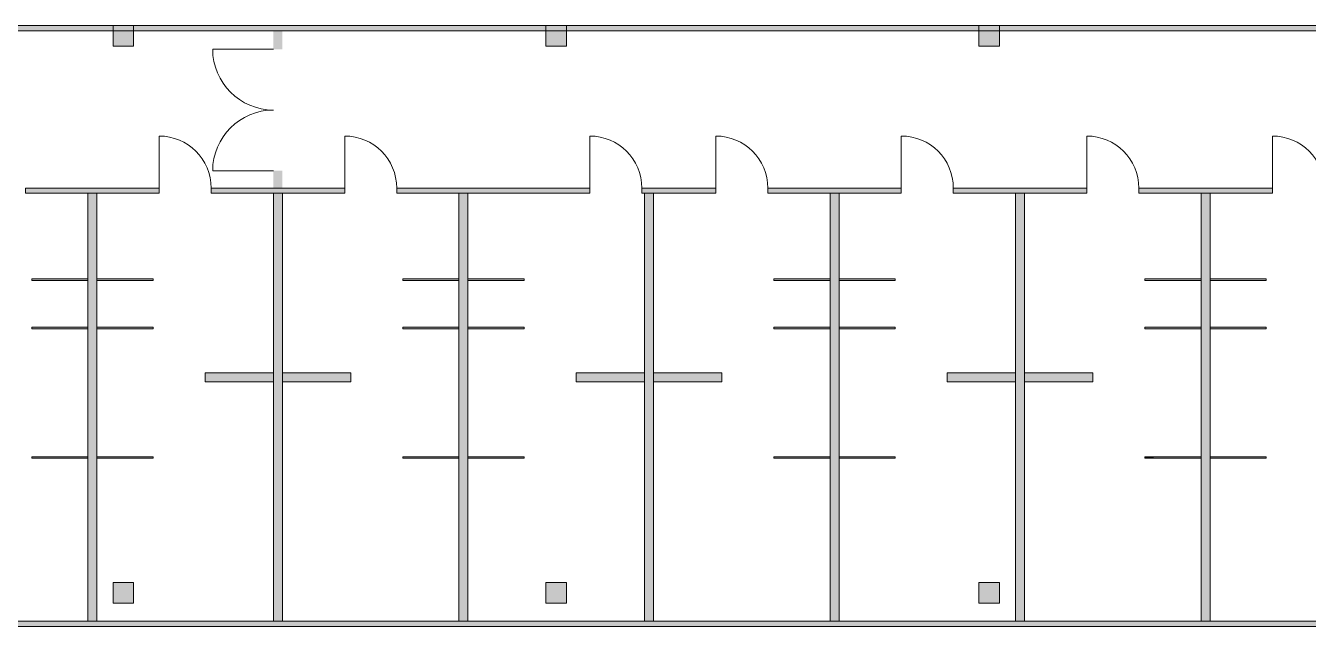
# Model space of a CAD drawing. Header units: inches. Extents: x 33931 to 204452, y 8264 to 159539.
# Drawn here: x 109506 to 134395, y 112664 to 124314 of the extents above; entities that cross this region are included whole.
import ezdxf

# ---------------------------------------------------------------- set-up
doc = ezdxf.new("R2010")
doc.units = ezdxf.units.IN
doc.header["$LTSCALE"] = 200
doc.header["$MEASUREMENT"] = 0
doc.linetypes.add('AUSGEZOGEN', pattern=[0])
doc.linetypes.add('Standardmuster', pattern=[0])
doc.layers.add('Grundebene', color=7, linetype='Continuous')

# ---------------------------------------------------------------- blocks, each defined once
blk = doc.blocks.new('COMPLEXOBJECT_47-3525')
at = {"layer": 'Grundebene', "color": 18, "linetype": 'AUSGEZOGEN', "lineweight": 13, "true_color": 0x000000}
for points in [[(101800.957615, 121163.75), (101800.957615, 121063.75), (104295.957615, 121063.75), (104295.957615, 121163.75), (101800.957615, 121163.75)], [(108495.957615, 121063.75), (108495.957615, 121163.75), (105305.957615, 121163.75), (105305.957615, 121063.75), (108495.957615, 121063.75)], [(109505.957615, 121163.75), (109505.957615, 121063.75), (112095.957615, 121063.75), (112095.957615, 121163.75), (109505.957615, 121163.75)], [(115695.957615, 121063.75), (115695.957615, 121163.75), (113105.957615, 121163.75), (113105.957615, 121063.75), (115695.957615, 121063.75)], [(120452.207615, 121163.75), (116705.957615, 121163.75), (116705.957615, 121063.75), (120452.207615, 121063.75), (120452.207615, 121163.75)], [(122895.957615, 121063.75), (122895.957615, 121163.75), (121462.207615, 121163.75), (121462.207615, 121063.75), (122895.957615, 121063.75)], [(126495.957615, 121163.75), (123905.957615, 121163.75), (123905.957615, 121063.75), (126495.957615, 121063.75), (126495.957615, 121163.75)], [(130095.957615, 121063.75), (130095.957615, 121163.75), (127505.957615, 121163.75), (127505.957615, 121063.75), (130095.957615, 121063.75)], [(133695.957615, 121163.75), (131105.957615, 121163.75), (131105.957615, 121063.75), (133695.957615, 121063.75), (133695.957615, 121163.75)], [(137295.957615, 121063.75), (137295.957615, 121163.75), (134705.957615, 121163.75), (134705.957615, 121063.75), (137295.957615, 121063.75)], [(140895.957615, 121163.75), (138305.957615, 121163.75), (138305.957615, 121063.75), (140895.957615, 121063.75), (140895.957615, 121163.75)], [(145095.957615, 121063.75), (145095.957615, 121163.75), (141905.957615, 121163.75), (141905.957615, 121063.75), (145095.957615, 121063.75)], [(146888.457615, 121163.75), (146105.957615, 121163.75), (146105.957615, 121063.75), (146888.457615, 121063.75), (146888.457615, 121163.75)]]:
    blk.add_lwpolyline(points, dxfattribs=at)
blk = doc.blocks.new('door-4E76')
at = {"layer": 'Grundebene', "color": 18, "linetype": 'Standardmuster', "lineweight": 13, "true_color": 0x000000}
blk.add_line((112095.957615, 121163.75), (112095.957615, 122173.75), dxfattribs=at)
blk.add_arc((112095.957615, 121163.75), 1010, 0, 90, dxfattribs=at)
blk = doc.blocks.new('door-4E7E')
at = {"layer": 'Grundebene', "color": 18, "linetype": 'Standardmuster', "lineweight": 13, "true_color": 0x000000}
blk.add_line((115695.957615, 121163.75), (115695.957615, 122173.75), dxfattribs=at)
blk.add_arc((115695.957615, 121163.75), 1010, 0, 90, dxfattribs=at)
blk = doc.blocks.new('door-4E86')
at = {"layer": 'Grundebene', "color": 18, "linetype": 'Standardmuster', "lineweight": 13, "true_color": 0x000000}
blk.add_line((120452.207615, 121163.75), (120452.207615, 122173.75), dxfattribs=at)
blk.add_arc((120452.207615, 121163.75), 1010, 0, 90, dxfattribs=at)
blk = doc.blocks.new('door-4E8E')
at = {"layer": 'Grundebene', "color": 18, "linetype": 'Standardmuster', "lineweight": 13, "true_color": 0x000000}
blk.add_line((122895.957615, 121163.75), (122895.957615, 122173.75), dxfattribs=at)
blk.add_arc((122895.957615, 121163.75), 1010, 0, 90, dxfattribs=at)
blk = doc.blocks.new('door-4E96')
at = {"layer": 'Grundebene', "color": 18, "linetype": 'Standardmuster', "lineweight": 13, "true_color": 0x000000}
blk.add_line((126495.957615, 121163.75), (126495.957615, 122173.75), dxfattribs=at)
blk.add_arc((126495.957615, 121163.75), 1010, 0, 90, dxfattribs=at)
blk = doc.blocks.new('door-4E9E')
at = {"layer": 'Grundebene', "color": 18, "linetype": 'Standardmuster', "lineweight": 13, "true_color": 0x000000}
blk.add_line((130095.957615, 121163.75), (130095.957615, 122173.75), dxfattribs=at)
blk.add_arc((130095.957615, 121163.75), 1010, 0, 90, dxfattribs=at)
blk = doc.blocks.new('door-4EA6')
at = {"layer": 'Grundebene', "color": 18, "linetype": 'Standardmuster', "lineweight": 13, "true_color": 0x000000}
blk.add_line((133695.957615, 121163.75), (133695.957615, 122173.75), dxfattribs=at)
blk.add_arc((133695.957615, 121163.75), 1010, 0, 90, dxfattribs=at)
blk = doc.blocks.new('door-54DB')
at = {"layer": 'Grundebene', "color": 18, "linetype": 'Standardmuster', "lineweight": 13, "true_color": 0x000000}
for p, q in [((114313, 123856), (113135, 123856)), ((114313, 121500), (113135, 121500))]:
    blk.add_line(p, q, dxfattribs=at)
for centre, start, end in [((114313, 123856), 180, 270), ((114313, 121500), 90, 180)]:
    blk.add_arc(centre, 1178, start, end, dxfattribs=at)

msp = doc.modelspace()

# ---------------------------------------------------------------- hatches: boundary and pattern name
at = {"layer": 'Grundebene', "true_color": 0x000000, "transparency": 33554687}
for points in [[(131395.517269, 124313.75), (131395.517269, 124213.75), (79550.957615, 124213.75), (79550.957615, 124313.75)], [(79550.957615, 124313.75), (149290.970575, 124313.75), (149291.037035, 124213.75), (79550.957615, 124213.75)], [(111600.957615, 123913.75), (111200.957615, 123913.75), (111200.957615, 124313.75), (111600.957615, 124313.75)], [(111600.957615, 123913.75), (111200.957615, 123913.75), (111200.957615, 124313.75), (111600.957615, 124313.75)], [(120000.957615, 123913.75), (119600.957615, 123913.75), (119600.957615, 124313.75), (120000.957615, 124313.75)], [(120000.957615, 123913.75), (119600.957615, 123913.75), (119600.957615, 124313.75), (120000.957615, 124313.75)], [(128400.957615, 123913.75), (128000.957615, 123913.75), (128000.957615, 124313.75), (128400.957615, 124313.75)], [(128400.957615, 123913.75), (128000.957615, 123913.75), (128000.957615, 124313.75), (128400.957615, 124313.75)], [(109505.957615, 121063.75), (109505.957615, 121163.75), (112095.957615, 121163.75), (112095.957615, 121063.75)], [(109505.957615, 121063.75), (109505.957615, 121163.75), (112095.957615, 121163.75), (112095.957615, 121063.75)], [(110713.457615, 112763.75), (110713.457615, 121063.75), (110888.457615, 121063.75), (110888.457615, 112763.75)], [(110713.457615, 112763.75), (110713.457615, 121063.75), (110888.457615, 121063.75), (110888.457615, 112763.75)], [(115695.957615, 121163.75), (115695.957615, 121063.75), (113105.957615, 121063.75), (113105.957615, 121163.75)], [(115695.957615, 121163.75), (115695.957615, 121063.75), (113105.957615, 121063.75), (113105.957615, 121163.75)], [(114313.457615, 112763.75), (114313.457615, 121063.75), (114488.457615, 121063.75), (114488.457615, 112763.75)], [(116705.957615, 121163.75), (120452.207615, 121163.75), (120452.207615, 121063.75), (116705.957615, 121063.75)], [(116705.957615, 121163.75), (120452.207615, 121163.75), (120452.207615, 121063.75), (116705.957615, 121063.75)], [(117913.457615, 112763.75), (117913.457615, 121063.75), (118088.457615, 121063.75), (118088.457615, 112763.75)], [(117913.457615, 112763.75), (117913.457615, 121063.75), (118088.457615, 121063.75), (118088.457615, 112763.75)], [(122895.957615, 121163.75), (122895.957615, 121063.75), (121462.207615, 121063.75), (121462.207615, 121163.75)], [(122895.957615, 121163.75), (122895.957615, 121063.75), (121462.207615, 121063.75), (121462.207615, 121163.75)], [(121513.457615, 112763.75), (121513.457615, 121063.75), (121688.457615, 121063.75), (121688.457615, 112763.75)], [(121513.457615, 112763.75), (121513.457615, 121063.75), (121688.457615, 121063.75), (121688.457615, 112763.75)], [(123905.957615, 121163.75), (126495.957615, 121163.75), (126495.957615, 121063.75), (123905.957615, 121063.75)], [(123905.957615, 121163.75), (126495.957615, 121163.75), (126495.957615, 121063.75), (123905.957615, 121063.75)], [(125113.457615, 112763.75), (125113.457615, 121063.75), (125288.457615, 121063.75), (125288.457615, 112763.75)], [(125113.457615, 112763.75), (125113.457615, 121063.75), (125288.457615, 121063.75), (125288.457615, 112763.75)], [(130095.957615, 121163.75), (130095.957615, 121063.75), (127505.957615, 121063.75), (127505.957615, 121163.75)], [(130095.957615, 121163.75), (130095.957615, 121063.75), (127505.957615, 121063.75), (127505.957615, 121163.75)], [(128713.457615, 112763.75), (128713.457615, 121063.75), (128888.457615, 121063.75), (128888.457615, 112763.75)], [(128713.457615, 112763.75), (128713.457615, 121063.75), (128888.457615, 121063.75), (128888.457615, 112763.75)], [(131105.957615, 121163.75), (133695.957615, 121163.75), (133695.957615, 121063.75), (131105.957615, 121063.75)], [(132313.457615, 112763.75), (132313.457615, 121063.75), (132488.457615, 121063.75), (132488.457615, 112763.75)], [(110713.457615, 119373.75), (109623.457615, 119373.75), (109623.457615, 119403.75), (110713.457615, 119403.75)], [(110713.457615, 119373.75), (109623.457615, 119373.75), (109623.457615, 119403.75), (110713.457615, 119403.75)], [(111978.457615, 119373.75), (110888.457615, 119373.75), (110888.457615, 119403.75), (111978.457615, 119403.75)], [(111978.457615, 119373.75), (110888.457615, 119373.75), (110888.457615, 119403.75), (111978.457615, 119403.75)], [(117913.457615, 119373.75), (116823.457615, 119373.75), (116823.457615, 119403.75), (117913.457615, 119403.75)], [(117913.457615, 119373.75), (116823.457615, 119373.75), (116823.457615, 119403.75), (117913.457615, 119403.75)], [(119178.457615, 119373.75), (118088.457615, 119373.75), (118088.457615, 119403.75), (119178.457615, 119403.75)], [(119178.457615, 119373.75), (118088.457615, 119373.75), (118088.457615, 119403.75), (119178.457615, 119403.75)], [(125113.457615, 119373.75), (124023.457615, 119373.75), (124023.457615, 119403.75), (125113.457615, 119403.75)], [(125113.457615, 119373.75), (124023.457615, 119373.75), (124023.457615, 119403.75), (125113.457615, 119403.75)], [(126378.457615, 119373.75), (125288.457615, 119373.75), (125288.457615, 119403.75), (126378.457615, 119403.75)], [(126378.457615, 119373.75), (125288.457615, 119373.75), (125288.457615, 119403.75), (126378.457615, 119403.75)], [(132313.457615, 119373.75), (131223.457615, 119373.75), (131223.457615, 119403.75), (132313.457615, 119403.75)], [(133578.457615, 119373.75), (132488.457615, 119373.75), (132488.457615, 119403.75), (133578.457615, 119403.75)], [(110713.457615, 118433.75), (109623.457615, 118433.75), (109623.457615, 118463.75), (110713.457615, 118463.75)], [(110713.457615, 118433.75), (109623.457615, 118433.75), (109623.457615, 118463.75), (110713.457615, 118463.75)], [(111978.457615, 118433.75), (110888.457615, 118433.75), (110888.457615, 118463.75), (111978.457615, 118463.75)], [(111978.457615, 118433.75), (110888.457615, 118433.75), (110888.457615, 118463.75), (111978.457615, 118463.75)], [(117913.457615, 118433.75), (116823.457615, 118433.75), (116823.457615, 118463.75), (117913.457615, 118463.75)], [(117913.457615, 118433.75), (116823.457615, 118433.75), (116823.457615, 118463.75), (117913.457615, 118463.75)], [(119178.457615, 118433.75), (118088.457615, 118433.75), (118088.457615, 118463.75), (119178.457615, 118463.75)], [(119178.457615, 118433.75), (118088.457615, 118433.75), (118088.457615, 118463.75), (119178.457615, 118463.75)], [(125113.457615, 118433.75), (124023.457615, 118433.75), (124023.457615, 118463.75), (125113.457615, 118463.75)], [(125113.457615, 118433.75), (124023.457615, 118433.75), (124023.457615, 118463.75), (125113.457615, 118463.75)], [(126378.457615, 118433.75), (125288.457615, 118433.75), (125288.457615, 118463.75), (126378.457615, 118463.75)], [(126378.457615, 118433.75), (125288.457615, 118433.75), (125288.457615, 118463.75), (126378.457615, 118463.75)], [(132313.457615, 118433.75), (131223.457615, 118433.75), (131223.457615, 118463.75), (132313.457615, 118463.75)], [(133578.457615, 118433.75), (132488.457615, 118433.75), (132488.457615, 118463.75), (133578.457615, 118463.75)], [(114313.457615, 117403.75), (112988.457615, 117403.75), (112988.457615, 117578.75), (114313.457615, 117578.75)], [(114313.457615, 117403.75), (112988.457615, 117403.75), (112988.457615, 117578.75), (114313.457615, 117578.75)], [(115813.457615, 117403.75), (114488.457615, 117403.75), (114488.457615, 117578.75), (115813.457615, 117578.75)], [(115813.457615, 117403.75), (114488.457615, 117403.75), (114488.457615, 117578.75), (115813.457615, 117578.75)], [(121513.457615, 117403.75), (120188.457615, 117403.75), (120188.457615, 117578.75), (121513.457615, 117578.75)], [(121513.457615, 117403.75), (120188.457615, 117403.75), (120188.457615, 117578.75), (121513.457615, 117578.75)], [(123013.457615, 117403.75), (121688.457615, 117403.75), (121688.457615, 117578.75), (123013.457615, 117578.75)], [(123013.457615, 117403.75), (121688.457615, 117403.75), (121688.457615, 117578.75), (123013.457615, 117578.75)], [(128713.457615, 117403.75), (127388.457615, 117403.75), (127388.457615, 117578.75), (128713.457615, 117578.75)], [(128713.457615, 117403.75), (127388.457615, 117403.75), (127388.457615, 117578.75), (128713.457615, 117578.75)], [(130213.457615, 117403.75), (128888.457615, 117403.75), (128888.457615, 117578.75), (130213.457615, 117578.75)], [(130213.457615, 117403.75), (128888.457615, 117403.75), (128888.457615, 117578.75), (130213.457615, 117578.75)], [(110713.457615, 115923.75), (109623.457615, 115923.75), (109623.457615, 115953.75), (110713.457615, 115953.75)], [(110713.457615, 115923.75), (109623.457615, 115923.75), (109623.457615, 115953.75), (110713.457615, 115953.75)], [(111978.457615, 115923.75), (110888.457615, 115923.75), (110888.457615, 115953.75), (111978.457615, 115953.75)], [(111978.457615, 115923.75), (110888.457615, 115923.75), (110888.457615, 115953.75), (111978.457615, 115953.75)], [(117913.457615, 115923.75), (116823.457615, 115923.75), (116823.457615, 115953.75), (117913.457615, 115953.75)], [(117913.457615, 115923.75), (116823.457615, 115923.75), (116823.457615, 115953.75), (117913.457615, 115953.75)], [(119178.457615, 115923.75), (118088.457615, 115923.75), (118088.457615, 115953.75), (119178.457615, 115953.75)], [(119178.457615, 115923.75), (118088.457615, 115923.75), (118088.457615, 115953.75), (119178.457615, 115953.75)], [(125113.457615, 115923.75), (124023.457615, 115923.75), (124023.457615, 115953.75), (125113.457615, 115953.75)], [(125113.457615, 115923.75), (124023.457615, 115923.75), (124023.457615, 115953.75), (125113.457615, 115953.75)], [(126378.457615, 115923.75), (125288.457615, 115923.75), (125288.457615, 115953.75), (126378.457615, 115953.75)], [(126378.457615, 115923.75), (125288.457615, 115923.75), (125288.457615, 115953.75), (126378.457615, 115953.75)], [(131395.517269, 115953.75), (131395.517269, 115923.75), (131223.457615, 115923.75), (131223.457615, 115953.75)], [(132313.457615, 115923.75), (131223.457615, 115923.75), (131223.457615, 115953.75), (132313.457615, 115953.75)], [(133578.457615, 115923.75), (132488.457615, 115923.75), (132488.457615, 115953.75), (133578.457615, 115953.75)], [(111600.957615, 113113.75), (111200.957615, 113113.75), (111200.957615, 113513.75), (111600.957615, 113513.75)], [(111600.957615, 113113.75), (111200.957615, 113113.75), (111200.957615, 113513.75), (111600.957615, 113513.75)], [(120000.957615, 113113.75), (119600.957615, 113113.75), (119600.957615, 113513.75), (120000.957615, 113513.75)], [(120000.957615, 113113.75), (119600.957615, 113113.75), (119600.957615, 113513.75), (120000.957615, 113513.75)], [(128400.957615, 113113.75), (128000.957615, 113113.75), (128000.957615, 113513.75), (128400.957615, 113513.75)], [(128400.957615, 113113.75), (128000.957615, 113113.75), (128000.957615, 113513.75), (128400.957615, 113513.75)], [(131395.517269, 112763.75), (131395.517269, 112663.75), (77150.957615, 112663.75), (77150.957615, 112763.75)], [(150448.713495, 112663.75), (77150.957615, 112663.75), (77150.957615, 112763.75), (150448.647035, 112763.75)]]:
    msp.add_hatch(color=18, dxfattribs=at).paths.add_polyline_path(points, flags=0)
h = msp.add_hatch(color=18, dxfattribs=at)
h.paths.add_polyline_path([(114313.457615, 123856.376707), (114488.457615, 123856.376707), (114488.457615, 124213.75), (114313.457615, 124213.75)], flags=0)
h.paths.add_polyline_path([(114313.457615, 112763.75), (114313.457615, 121500.187301), (114488.457615, 121500.187301), (114488.457615, 112763.75)], flags=0)

# ---------------------------------------------------------------- linework, layer by layer
at = {"layer": 'Grundebene', "color": 18, "linetype": 'AUSGEZOGEN', "lineweight": 13, "true_color": 0x000000}
for p, q in [((131395.517269, 124313.75), (79550.957615, 124313.75)), ((149290.970575, 124313.75), (79550.957615, 124313.75)), ((79550.957615, 124213.75), (131395.517269, 124213.75)), ((79550.957615, 124213.75), (149291.037035, 124213.75)), ((111600.957615, 124313.75), (111200.957615, 124313.75)), ((111200.957615, 124313.75), (111200.957615, 123913.75)), ((111600.957615, 124313.75), (111200.957615, 124313.75)), ((111200.957615, 124313.75), (111200.957615, 123913.75)), ((111600.957615, 123913.75), (111600.957615, 124313.75)), ((111600.957615, 123913.75), (111600.957615, 124313.75)), ((119600.957615, 124313.75), (119600.957615, 123913.75)), ((120000.957615, 124313.75), (119600.957615, 124313.75)), ((119600.957615, 124313.75), (119600.957615, 123913.75)), ((120000.957615, 124313.75), (119600.957615, 124313.75)), ((120000.957615, 123913.75), (120000.957615, 124313.75)), ((120000.957615, 123913.75), (120000.957615, 124313.75)), ((128000.957615, 124313.75), (128000.957615, 123913.75)), ((128400.957615, 124313.75), (128000.957615, 124313.75)), ((128000.957615, 124313.75), (128000.957615, 123913.75)), ((128400.957615, 124313.75), (128000.957615, 124313.75)), ((128400.957615, 123913.75), (128400.957615, 124313.75)), ((128400.957615, 123913.75), (128400.957615, 124313.75)), ((111200.957615, 123913.75), (111600.957615, 123913.75)), ((111200.957615, 123913.75), (111600.957615, 123913.75)), ((119600.957615, 123913.75), (120000.957615, 123913.75)), ((119600.957615, 123913.75), (120000.957615, 123913.75)), ((128000.957615, 123913.75), (128400.957615, 123913.75)), ((128000.957615, 123913.75), (128400.957615, 123913.75)), ((112095.957615, 121163.75), (109505.957615, 121163.75)), ((112095.957615, 121163.75), (109505.957615, 121163.75)), ((109505.957615, 121063.75), (112095.957615, 121063.75)), ((109505.957615, 121063.75), (112095.957615, 121063.75)), ((110888.457615, 121063.75), (110713.457615, 121063.75)), ((110713.457615, 121063.75), (110713.457615, 112763.75)), ((110888.457615, 121063.75), (110713.457615, 121063.75)), ((110713.457615, 121063.75), (110713.457615, 112763.75)), ((110888.457615, 112763.75), (110888.457615, 121063.75)), ((110888.457615, 112763.75), (110888.457615, 121063.75)), ((112095.957615, 121163.75), (112095.957615, 121063.75)), ((112095.957615, 121163.75), (112095.957615, 121063.75)), ((115695.957615, 121163.75), (113105.957615, 121163.75)), ((113105.957615, 121063.75), (113105.957615, 121163.75)), ((115695.957615, 121163.75), (113105.957615, 121163.75)), ((113105.957615, 121063.75), (113105.957615, 121163.75)), ((113105.957615, 121063.75), (115695.957615, 121063.75)), ((113105.957615, 121063.75), (115695.957615, 121063.75)), ((114313.457615, 121063.75), (114313.457615, 112763.75)), ((114488.457615, 121063.75), (114313.457615, 121063.75)), ((114313.457615, 121063.75), (114313.457615, 112763.75)), ((114488.457615, 121063.75), (114313.457615, 121063.75)), ((114488.457615, 112763.75), (114488.457615, 121063.75)), ((114488.457615, 112763.75), (114488.457615, 121063.75)), ((120452.207615, 121163.75), (116705.957615, 121163.75)), ((120452.207615, 121163.75), (116705.957615, 121163.75)), ((116705.957615, 121063.75), (120452.207615, 121063.75)), ((116705.957615, 121063.75), (120452.207615, 121063.75)), ((117913.457615, 121063.75), (117913.457615, 112763.75)), ((118088.457615, 121063.75), (117913.457615, 121063.75)), ((117913.457615, 121063.75), (117913.457615, 112763.75)), ((118088.457615, 121063.75), (117913.457615, 121063.75)), ((118088.457615, 112763.75), (118088.457615, 121063.75)), ((118088.457615, 112763.75), (118088.457615, 121063.75)), ((122895.957615, 121163.75), (121462.207615, 121163.75)), ((122895.957615, 121163.75), (121462.207615, 121163.75)), ((121462.207615, 121063.75), (122895.957615, 121063.75)), ((121462.207615, 121063.75), (122895.957615, 121063.75)), ((121688.457615, 121063.75), (121513.457615, 121063.75)), ((121513.457615, 121063.75), (121513.457615, 112763.75)), ((121688.457615, 121063.75), (121513.457615, 121063.75)), ((121513.457615, 121063.75), (121513.457615, 112763.75)), ((121688.457615, 112763.75), (121688.457615, 121063.75)), ((121688.457615, 112763.75), (121688.457615, 121063.75)), ((126495.957615, 121163.75), (123905.957615, 121163.75)), ((126495.957615, 121163.75), (123905.957615, 121163.75)), ((123905.957615, 121063.75), (126495.957615, 121063.75)), ((123905.957615, 121063.75), (126495.957615, 121063.75)), ((125288.457615, 121063.75), (125113.457615, 121063.75)), ((125113.457615, 121063.75), (125113.457615, 112763.75)), ((125288.457615, 121063.75), (125113.457615, 121063.75)), ((125113.457615, 121063.75), (125113.457615, 112763.75)), ((125288.457615, 112763.75), (125288.457615, 121063.75)), ((125288.457615, 112763.75), (125288.457615, 121063.75)), ((130095.957615, 121163.75), (127505.957615, 121163.75)), ((130095.957615, 121163.75), (127505.957615, 121163.75)), ((127505.957615, 121063.75), (130095.957615, 121063.75)), ((127505.957615, 121063.75), (130095.957615, 121063.75)), ((128888.457615, 121063.75), (128713.457615, 121063.75)), ((128713.457615, 121063.75), (128713.457615, 112763.75)), ((128888.457615, 121063.75), (128713.457615, 121063.75)), ((128713.457615, 121063.75), (128713.457615, 112763.75)), ((128888.457615, 112763.75), (128888.457615, 121063.75)), ((128888.457615, 112763.75), (128888.457615, 121063.75)), ((133695.957615, 121163.75), (131105.957615, 121163.75)), ((131105.957615, 121063.75), (133695.957615, 121063.75)), ((132313.457615, 121063.75), (132313.457615, 112763.75)), ((132488.457615, 121063.75), (132313.457615, 121063.75)), ((132488.457615, 112763.75), (132488.457615, 121063.75)), ((110713.457615, 119403.75), (109623.457615, 119403.75)), ((109623.457615, 119403.75), (109623.457615, 119373.75)), ((110713.457615, 119403.75), (109623.457615, 119403.75)), ((109623.457615, 119403.75), (109623.457615, 119373.75)), ((109623.457615, 119373.75), (110713.457615, 119373.75)), ((109623.457615, 119373.75), (110713.457615, 119373.75)), ((110713.457615, 119373.75), (110713.457615, 119403.75)), ((110713.457615, 119373.75), (110713.457615, 119403.75)), ((110888.457615, 119403.75), (110888.457615, 119373.75)), ((111978.457615, 119403.75), (110888.457615, 119403.75)), ((110888.457615, 119403.75), (110888.457615, 119373.75)), ((111978.457615, 119403.75), (110888.457615, 119403.75)), ((110888.457615, 119373.75), (111978.457615, 119373.75)), ((110888.457615, 119373.75), (111978.457615, 119373.75)), ((111978.457615, 119373.75), (111978.457615, 119403.75)), ((111978.457615, 119373.75), (111978.457615, 119403.75)), ((117913.457615, 119403.75), (116823.457615, 119403.75)), ((116823.457615, 119403.75), (116823.457615, 119373.75)), ((117913.457615, 119403.75), (116823.457615, 119403.75)), ((116823.457615, 119403.75), (116823.457615, 119373.75)), ((116823.457615, 119373.75), (117913.457615, 119373.75)), ((116823.457615, 119373.75), (117913.457615, 119373.75)), ((117913.457615, 119373.75), (117913.457615, 119403.75)), ((117913.457615, 119373.75), (117913.457615, 119403.75)), ((119178.457615, 119403.75), (118088.457615, 119403.75)), ((118088.457615, 119403.75), (118088.457615, 119373.75)), ((119178.457615, 119403.75), (118088.457615, 119403.75)), ((118088.457615, 119403.75), (118088.457615, 119373.75)), ((118088.457615, 119373.75), (119178.457615, 119373.75)), ((118088.457615, 119373.75), (119178.457615, 119373.75)), ((119178.457615, 119373.75), (119178.457615, 119403.75)), ((119178.457615, 119373.75), (119178.457615, 119403.75)), ((125113.457615, 119403.75), (124023.457615, 119403.75)), ((124023.457615, 119403.75), (124023.457615, 119373.75)), ((125113.457615, 119403.75), (124023.457615, 119403.75)), ((124023.457615, 119403.75), (124023.457615, 119373.75)), ((124023.457615, 119373.75), (125113.457615, 119373.75)), ((124023.457615, 119373.75), (125113.457615, 119373.75)), ((125113.457615, 119373.75), (125113.457615, 119403.75)), ((125113.457615, 119373.75), (125113.457615, 119403.75)), ((126378.457615, 119403.75), (125288.457615, 119403.75)), ((125288.457615, 119403.75), (125288.457615, 119373.75)), ((126378.457615, 119403.75), (125288.457615, 119403.75)), ((125288.457615, 119403.75), (125288.457615, 119373.75)), ((125288.457615, 119373.75), (126378.457615, 119373.75)), ((125288.457615, 119373.75), (126378.457615, 119373.75)), ((126378.457615, 119373.75), (126378.457615, 119403.75)), ((126378.457615, 119373.75), (126378.457615, 119403.75)), ((132313.457615, 119403.75), (131223.457615, 119403.75)), ((131223.457615, 119373.75), (132313.457615, 119373.75)), ((132313.457615, 119373.75), (132313.457615, 119403.75)), ((133578.457615, 119403.75), (132488.457615, 119403.75)), ((132488.457615, 119403.75), (132488.457615, 119373.75)), ((132488.457615, 119373.75), (133578.457615, 119373.75)), ((109623.457615, 118463.75), (109623.457615, 118433.75)), ((110713.457615, 118463.75), (109623.457615, 118463.75)), ((109623.457615, 118463.75), (109623.457615, 118433.75)), ((110713.457615, 118463.75), (109623.457615, 118463.75)), ((109623.457615, 118433.75), (110713.457615, 118433.75)), ((109623.457615, 118433.75), (110713.457615, 118433.75)), ((110713.457615, 118433.75), (110713.457615, 118463.75)), ((110713.457615, 118433.75), (110713.457615, 118463.75)), ((111978.457615, 118463.75), (110888.457615, 118463.75)), ((110888.457615, 118463.75), (110888.457615, 118433.75)), ((111978.457615, 118463.75), (110888.457615, 118463.75)), ((110888.457615, 118463.75), (110888.457615, 118433.75)), ((110888.457615, 118433.75), (111978.457615, 118433.75)), ((110888.457615, 118433.75), (111978.457615, 118433.75)), ((111978.457615, 118433.75), (111978.457615, 118463.75)), ((111978.457615, 118433.75), (111978.457615, 118463.75)), ((116823.457615, 118463.75), (116823.457615, 118433.75)), ((117913.457615, 118463.75), (116823.457615, 118463.75)), ((116823.457615, 118463.75), (116823.457615, 118433.75)), ((117913.457615, 118463.75), (116823.457615, 118463.75)), ((116823.457615, 118433.75), (117913.457615, 118433.75)), ((116823.457615, 118433.75), (117913.457615, 118433.75)), ((117913.457615, 118433.75), (117913.457615, 118463.75)), ((117913.457615, 118433.75), (117913.457615, 118463.75)), ((119178.457615, 118463.75), (118088.457615, 118463.75)), ((118088.457615, 118463.75), (118088.457615, 118433.75)), ((119178.457615, 118463.75), (118088.457615, 118463.75)), ((118088.457615, 118463.75), (118088.457615, 118433.75)), ((118088.457615, 118433.75), (119178.457615, 118433.75)), ((118088.457615, 118433.75), (119178.457615, 118433.75)), ((119178.457615, 118433.75), (119178.457615, 118463.75)), ((119178.457615, 118433.75), (119178.457615, 118463.75)), ((124023.457615, 118463.75), (124023.457615, 118433.75)), ((125113.457615, 118463.75), (124023.457615, 118463.75)), ((124023.457615, 118463.75), (124023.457615, 118433.75)), ((125113.457615, 118463.75), (124023.457615, 118463.75)), ((124023.457615, 118433.75), (125113.457615, 118433.75)), ((124023.457615, 118433.75), (125113.457615, 118433.75)), ((125113.457615, 118433.75), (125113.457615, 118463.75)), ((125113.457615, 118433.75), (125113.457615, 118463.75)), ((126378.457615, 118463.75), (125288.457615, 118463.75)), ((125288.457615, 118463.75), (125288.457615, 118433.75)), ((126378.457615, 118463.75), (125288.457615, 118463.75)), ((125288.457615, 118463.75), (125288.457615, 118433.75)), ((125288.457615, 118433.75), (126378.457615, 118433.75)), ((125288.457615, 118433.75), (126378.457615, 118433.75)), ((126378.457615, 118433.75), (126378.457615, 118463.75)), ((126378.457615, 118433.75), (126378.457615, 118463.75)), ((132313.457615, 118463.75), (131223.457615, 118463.75)), ((131223.457615, 118433.75), (132313.457615, 118433.75)), ((132313.457615, 118433.75), (132313.457615, 118463.75)), ((133578.457615, 118463.75), (132488.457615, 118463.75)), ((132488.457615, 118463.75), (132488.457615, 118433.75)), ((132488.457615, 118433.75), (133578.457615, 118433.75)), ((114313.457615, 117578.75), (112988.457615, 117578.75)), ((112988.457615, 117578.75), (112988.457615, 117403.75)), ((114313.457615, 117578.75), (112988.457615, 117578.75)), ((112988.457615, 117578.75), (112988.457615, 117403.75)), ((114313.457615, 117403.75), (114313.457615, 117578.75)), ((114313.457615, 117403.75), (114313.457615, 117578.75)), ((114488.457615, 117578.75), (114488.457615, 117403.75)), ((115813.457615, 117578.75), (114488.457615, 117578.75)), ((114488.457615, 117578.75), (114488.457615, 117403.75)), ((115813.457615, 117578.75), (114488.457615, 117578.75)), ((115813.457615, 117403.75), (115813.457615, 117578.75)), ((115813.457615, 117403.75), (115813.457615, 117578.75)), ((120188.457615, 117578.75), (120188.457615, 117403.75)), ((121513.457615, 117578.75), (120188.457615, 117578.75)), ((120188.457615, 117578.75), (120188.457615, 117403.75)), ((121513.457615, 117578.75), (120188.457615, 117578.75)), ((121513.457615, 117403.75), (121513.457615, 117578.75)), ((121513.457615, 117403.75), (121513.457615, 117578.75)), ((121688.457615, 117578.75), (121688.457615, 117403.75)), ((123013.457615, 117578.75), (121688.457615, 117578.75)), ((121688.457615, 117578.75), (121688.457615, 117403.75)), ((123013.457615, 117578.75), (121688.457615, 117578.75)), ((123013.457615, 117403.75), (123013.457615, 117578.75)), ((123013.457615, 117403.75), (123013.457615, 117578.75)), ((127388.457615, 117578.75), (127388.457615, 117403.75)), ((128713.457615, 117578.75), (127388.457615, 117578.75)), ((127388.457615, 117578.75), (127388.457615, 117403.75)), ((128713.457615, 117578.75), (127388.457615, 117578.75)), ((128713.457615, 117403.75), (128713.457615, 117578.75)), ((128713.457615, 117403.75), (128713.457615, 117578.75)), ((130213.457615, 117578.75), (128888.457615, 117578.75)), ((128888.457615, 117578.75), (128888.457615, 117403.75)), ((130213.457615, 117578.75), (128888.457615, 117578.75)), ((128888.457615, 117578.75), (128888.457615, 117403.75)), ((130213.457615, 117403.75), (130213.457615, 117578.75)), ((130213.457615, 117403.75), (130213.457615, 117578.75)), ((112988.457615, 117403.75), (114313.457615, 117403.75)), ((112988.457615, 117403.75), (114313.457615, 117403.75)), ((114488.457615, 117403.75), (115813.457615, 117403.75)), ((114488.457615, 117403.75), (115813.457615, 117403.75)), ((120188.457615, 117403.75), (121513.457615, 117403.75)), ((120188.457615, 117403.75), (121513.457615, 117403.75)), ((121688.457615, 117403.75), (123013.457615, 117403.75)), ((121688.457615, 117403.75), (123013.457615, 117403.75)), ((127388.457615, 117403.75), (128713.457615, 117403.75)), ((127388.457615, 117403.75), (128713.457615, 117403.75)), ((128888.457615, 117403.75), (130213.457615, 117403.75)), ((128888.457615, 117403.75), (130213.457615, 117403.75)), ((109623.457615, 115953.75), (109623.457615, 115923.75)), ((110713.457615, 115953.75), (109623.457615, 115953.75)), ((109623.457615, 115953.75), (109623.457615, 115923.75)), ((110713.457615, 115953.75), (109623.457615, 115953.75)), ((109623.457615, 115923.75), (110713.457615, 115923.75)), ((109623.457615, 115923.75), (110713.457615, 115923.75)), ((110713.457615, 115923.75), (110713.457615, 115953.75)), ((110713.457615, 115923.75), (110713.457615, 115953.75)), ((111978.457615, 115953.75), (110888.457615, 115953.75)), ((110888.457615, 115953.75), (110888.457615, 115923.75)), ((111978.457615, 115953.75), (110888.457615, 115953.75)), ((110888.457615, 115953.75), (110888.457615, 115923.75)), ((110888.457615, 115923.75), (111978.457615, 115923.75)), ((110888.457615, 115923.75), (111978.457615, 115923.75)), ((111978.457615, 115923.75), (111978.457615, 115953.75)), ((111978.457615, 115923.75), (111978.457615, 115953.75)), ((116823.457615, 115953.75), (116823.457615, 115923.75)), ((117913.457615, 115953.75), (116823.457615, 115953.75)), ((116823.457615, 115953.75), (116823.457615, 115923.75)), ((117913.457615, 115953.75), (116823.457615, 115953.75)), ((116823.457615, 115923.75), (117913.457615, 115923.75)), ((116823.457615, 115923.75), (117913.457615, 115923.75)), ((117913.457615, 115923.75), (117913.457615, 115953.75)), ((117913.457615, 115923.75), (117913.457615, 115953.75)), ((119178.457615, 115953.75), (118088.457615, 115953.75)), ((118088.457615, 115953.75), (118088.457615, 115923.75)), ((119178.457615, 115953.75), (118088.457615, 115953.75)), ((118088.457615, 115953.75), (118088.457615, 115923.75)), ((118088.457615, 115923.75), (119178.457615, 115923.75)), ((118088.457615, 115923.75), (119178.457615, 115923.75)), ((119178.457615, 115923.75), (119178.457615, 115953.75)), ((119178.457615, 115923.75), (119178.457615, 115953.75)), ((125113.457615, 115953.75), (124023.457615, 115953.75)), ((124023.457615, 115953.75), (124023.457615, 115923.75)), ((125113.457615, 115953.75), (124023.457615, 115953.75)), ((124023.457615, 115953.75), (124023.457615, 115923.75)), ((124023.457615, 115923.75), (125113.457615, 115923.75)), ((124023.457615, 115923.75), (125113.457615, 115923.75)), ((125113.457615, 115923.75), (125113.457615, 115953.75)), ((125113.457615, 115923.75), (125113.457615, 115953.75)), ((125288.457615, 115953.75), (125288.457615, 115923.75)), ((126378.457615, 115953.75), (125288.457615, 115953.75)), ((125288.457615, 115953.75), (125288.457615, 115923.75)), ((126378.457615, 115953.75), (125288.457615, 115953.75)), ((125288.457615, 115923.75), (126378.457615, 115923.75)), ((125288.457615, 115923.75), (126378.457615, 115923.75)), ((126378.457615, 115923.75), (126378.457615, 115953.75)), ((126378.457615, 115923.75), (126378.457615, 115953.75)), ((131223.457615, 115953.75), (131223.457615, 115923.75)), ((131395.517269, 115953.75), (131223.457615, 115953.75)), ((132313.457615, 115953.75), (131223.457615, 115953.75)), ((131223.457615, 115953.75), (131223.457615, 115923.75)), ((131223.457615, 115923.75), (131395.517269, 115923.75)), ((131223.457615, 115923.75), (131395.517269, 115923.75)), ((131223.457615, 115923.75), (132313.457615, 115923.75)), ((132313.457615, 115923.75), (132313.457615, 115953.75)), ((133578.457615, 115953.75), (132488.457615, 115953.75)), ((132488.457615, 115953.75), (132488.457615, 115923.75)), ((132488.457615, 115923.75), (133578.457615, 115923.75)), ((133578.457615, 115923.75), (133578.457615, 115953.75)), ((111200.957615, 113513.75), (111200.957615, 113113.75)), ((111600.957615, 113513.75), (111200.957615, 113513.75)), ((111200.957615, 113513.75), (111200.957615, 113113.75)), ((111600.957615, 113513.75), (111200.957615, 113513.75)), ((111600.957615, 113113.75), (111600.957615, 113513.75)), ((111600.957615, 113113.75), (111600.957615, 113513.75)), ((119600.957615, 113513.75), (119600.957615, 113113.75)), ((120000.957615, 113513.75), (119600.957615, 113513.75)), ((119600.957615, 113513.75), (119600.957615, 113113.75)), ((120000.957615, 113513.75), (119600.957615, 113513.75)), ((120000.957615, 113113.75), (120000.957615, 113513.75)), ((120000.957615, 113113.75), (120000.957615, 113513.75)), ((128000.957615, 113513.75), (128000.957615, 113113.75)), ((128400.957615, 113513.75), (128000.957615, 113513.75)), ((128000.957615, 113513.75), (128000.957615, 113113.75)), ((128400.957615, 113513.75), (128000.957615, 113513.75)), ((128400.957615, 113113.75), (128400.957615, 113513.75)), ((128400.957615, 113113.75), (128400.957615, 113513.75)), ((111200.957615, 113113.75), (111600.957615, 113113.75)), ((111200.957615, 113113.75), (111600.957615, 113113.75)), ((119600.957615, 113113.75), (120000.957615, 113113.75)), ((119600.957615, 113113.75), (120000.957615, 113113.75)), ((128000.957615, 113113.75), (128400.957615, 113113.75)), ((128000.957615, 113113.75), (128400.957615, 113113.75)), ((131395.517269, 112763.75), (77150.957615, 112763.75)), ((150448.647035, 112763.75), (77150.957615, 112763.75)), ((110713.457615, 112763.75), (110888.457615, 112763.75)), ((110713.457615, 112763.75), (110888.457615, 112763.75)), ((114313.457615, 112763.75), (114488.457615, 112763.75)), ((114313.457615, 112763.75), (114488.457615, 112763.75)), ((117913.457615, 112763.75), (118088.457615, 112763.75)), ((117913.457615, 112763.75), (118088.457615, 112763.75)), ((121513.457615, 112763.75), (121688.457615, 112763.75)), ((121513.457615, 112763.75), (121688.457615, 112763.75)), ((125113.457615, 112763.75), (125288.457615, 112763.75)), ((125113.457615, 112763.75), (125288.457615, 112763.75)), ((128713.457615, 112763.75), (128888.457615, 112763.75)), ((128713.457615, 112763.75), (128888.457615, 112763.75)), ((132313.457615, 112763.75), (132488.457615, 112763.75)), ((77150.957615, 112663.75), (131395.517269, 112663.75)), ((77150.957615, 112663.75), (131395.517269, 112663.75)), ((77150.957615, 112663.75), (150448.713495, 112663.75))]:
    msp.add_line(p, q, dxfattribs=at)
for points in [[(149290.970575, 124313.75), (79550.957615, 124313.75), (79550.957615, 124213.75), (149291.037035, 124213.75), (149290.970575, 124313.75)], [(111200.957615, 123913.75), (111600.957615, 123913.75), (111600.957615, 124313.75), (111200.957615, 124313.75), (111200.957615, 123913.75)], [(119600.957615, 123913.75), (120000.957615, 123913.75), (120000.957615, 124313.75), (119600.957615, 124313.75), (119600.957615, 123913.75)], [(128000.957615, 123913.75), (128400.957615, 123913.75), (128400.957615, 124313.75), (128000.957615, 124313.75), (128000.957615, 123913.75)], [(109505.957615, 121163.75), (109505.957615, 121063.75), (112095.957615, 121063.75), (112095.957615, 121163.75), (109505.957615, 121163.75)], [(110713.457615, 121063.75), (110713.457615, 112763.75), (110888.457615, 112763.75), (110888.457615, 121063.75), (110713.457615, 121063.75)], [(115695.957615, 121063.75), (115695.957615, 121163.75), (113105.957615, 121163.75), (113105.957615, 121063.75), (115695.957615, 121063.75)], [(114313.457615, 121063.75), (114313.457615, 112763.75), (114488.457615, 112763.75), (114488.457615, 121063.75), (114313.457615, 121063.75)], [(120452.207615, 121163.75), (116705.957615, 121163.75), (116705.957615, 121063.75), (120452.207615, 121063.75), (120452.207615, 121163.75)], [(117913.457615, 121063.75), (117913.457615, 112763.75), (118088.457615, 112763.75), (118088.457615, 121063.75), (117913.457615, 121063.75)], [(122895.957615, 121063.75), (122895.957615, 121163.75), (121462.207615, 121163.75), (121462.207615, 121063.75), (122895.957615, 121063.75)], [(121513.457615, 121063.75), (121513.457615, 112763.75), (121688.457615, 112763.75), (121688.457615, 121063.75), (121513.457615, 121063.75)], [(126495.957615, 121163.75), (123905.957615, 121163.75), (123905.957615, 121063.75), (126495.957615, 121063.75), (126495.957615, 121163.75)], [(125113.457615, 121063.75), (125113.457615, 112763.75), (125288.457615, 112763.75), (125288.457615, 121063.75), (125113.457615, 121063.75)], [(130095.957615, 121063.75), (130095.957615, 121163.75), (127505.957615, 121163.75), (127505.957615, 121063.75), (130095.957615, 121063.75)], [(128713.457615, 121063.75), (128713.457615, 112763.75), (128888.457615, 112763.75), (128888.457615, 121063.75), (128713.457615, 121063.75)], [(133695.957615, 121163.75), (131105.957615, 121163.75), (131105.957615, 121063.75), (133695.957615, 121063.75), (133695.957615, 121163.75)], [(132313.457615, 121063.75), (132313.457615, 112763.75), (132488.457615, 112763.75), (132488.457615, 121063.75), (132313.457615, 121063.75)], [(109623.457615, 119373.75), (110713.457615, 119373.75), (110713.457615, 119403.75), (109623.457615, 119403.75), (109623.457615, 119373.75)], [(110888.457615, 119373.75), (111978.457615, 119373.75), (111978.457615, 119403.75), (110888.457615, 119403.75), (110888.457615, 119373.75)], [(116823.457615, 119373.75), (117913.457615, 119373.75), (117913.457615, 119403.75), (116823.457615, 119403.75), (116823.457615, 119373.75)], [(118088.457615, 119373.75), (119178.457615, 119373.75), (119178.457615, 119403.75), (118088.457615, 119403.75), (118088.457615, 119373.75)], [(124023.457615, 119373.75), (125113.457615, 119373.75), (125113.457615, 119403.75), (124023.457615, 119403.75), (124023.457615, 119373.75)], [(125288.457615, 119373.75), (126378.457615, 119373.75), (126378.457615, 119403.75), (125288.457615, 119403.75), (125288.457615, 119373.75)], [(131223.457615, 119373.75), (132313.457615, 119373.75), (132313.457615, 119403.75), (131223.457615, 119403.75), (131223.457615, 119373.75)], [(132488.457615, 119373.75), (133578.457615, 119373.75), (133578.457615, 119403.75), (132488.457615, 119403.75), (132488.457615, 119373.75)], [(109623.457615, 118433.75), (110713.457615, 118433.75), (110713.457615, 118463.75), (109623.457615, 118463.75), (109623.457615, 118433.75)], [(110888.457615, 118433.75), (111978.457615, 118433.75), (111978.457615, 118463.75), (110888.457615, 118463.75), (110888.457615, 118433.75)], [(116823.457615, 118433.75), (117913.457615, 118433.75), (117913.457615, 118463.75), (116823.457615, 118463.75), (116823.457615, 118433.75)], [(118088.457615, 118433.75), (119178.457615, 118433.75), (119178.457615, 118463.75), (118088.457615, 118463.75), (118088.457615, 118433.75)], [(124023.457615, 118433.75), (125113.457615, 118433.75), (125113.457615, 118463.75), (124023.457615, 118463.75), (124023.457615, 118433.75)], [(125288.457615, 118433.75), (126378.457615, 118433.75), (126378.457615, 118463.75), (125288.457615, 118463.75), (125288.457615, 118433.75)], [(131223.457615, 118433.75), (132313.457615, 118433.75), (132313.457615, 118463.75), (131223.457615, 118463.75), (131223.457615, 118433.75)], [(132488.457615, 118433.75), (133578.457615, 118433.75), (133578.457615, 118463.75), (132488.457615, 118463.75), (132488.457615, 118433.75)], [(112988.457615, 117403.75), (114313.457615, 117403.75), (114313.457615, 117578.75), (112988.457615, 117578.75), (112988.457615, 117403.75)], [(114488.457615, 117403.75), (115813.457615, 117403.75), (115813.457615, 117578.75), (114488.457615, 117578.75), (114488.457615, 117403.75)], [(120188.457615, 117403.75), (121513.457615, 117403.75), (121513.457615, 117578.75), (120188.457615, 117578.75), (120188.457615, 117403.75)], [(121688.457615, 117403.75), (123013.457615, 117403.75), (123013.457615, 117578.75), (121688.457615, 117578.75), (121688.457615, 117403.75)], [(127388.457615, 117403.75), (128713.457615, 117403.75), (128713.457615, 117578.75), (127388.457615, 117578.75), (127388.457615, 117403.75)], [(128888.457615, 117403.75), (130213.457615, 117403.75), (130213.457615, 117578.75), (128888.457615, 117578.75), (128888.457615, 117403.75)], [(109623.457615, 115923.75), (110713.457615, 115923.75), (110713.457615, 115953.75), (109623.457615, 115953.75), (109623.457615, 115923.75)], [(110888.457615, 115923.75), (111978.457615, 115923.75), (111978.457615, 115953.75), (110888.457615, 115953.75), (110888.457615, 115923.75)], [(116823.457615, 115923.75), (117913.457615, 115923.75), (117913.457615, 115953.75), (116823.457615, 115953.75), (116823.457615, 115923.75)], [(118088.457615, 115923.75), (119178.457615, 115923.75), (119178.457615, 115953.75), (118088.457615, 115953.75), (118088.457615, 115923.75)], [(124023.457615, 115923.75), (125113.457615, 115923.75), (125113.457615, 115953.75), (124023.457615, 115953.75), (124023.457615, 115923.75)], [(125288.457615, 115923.75), (126378.457615, 115923.75), (126378.457615, 115953.75), (125288.457615, 115953.75), (125288.457615, 115923.75)], [(131223.457615, 115923.75), (132313.457615, 115923.75), (132313.457615, 115953.75), (131223.457615, 115953.75), (131223.457615, 115923.75)], [(132488.457615, 115923.75), (133578.457615, 115923.75), (133578.457615, 115953.75), (132488.457615, 115953.75), (132488.457615, 115923.75)], [(111200.957615, 113113.75), (111600.957615, 113113.75), (111600.957615, 113513.75), (111200.957615, 113513.75), (111200.957615, 113113.75)], [(119600.957615, 113113.75), (120000.957615, 113113.75), (120000.957615, 113513.75), (119600.957615, 113513.75), (119600.957615, 113113.75)], [(128000.957615, 113113.75), (128400.957615, 113113.75), (128400.957615, 113513.75), (128000.957615, 113513.75), (128000.957615, 113113.75)], [(77150.957615, 112663.75), (150448.713495, 112663.75), (150448.647035, 112763.75), (77150.957615, 112763.75), (77150.957615, 112663.75)]]:
    msp.add_lwpolyline(points, dxfattribs=at)

# ---------------------------------------------------------------- block references
at = {"layer": 'Grundebene'}
for name in ['door-54DB', 'door-4E76', 'door-4E7E', 'door-4E86', 'door-4E8E', 'door-4E96', 'door-4E9E', 'door-4EA6', 'COMPLEXOBJECT_47-3525']:
    msp.add_blockref(name, (0, 0), dxfattribs=at)

doc.saveas('drawing.dxf')
